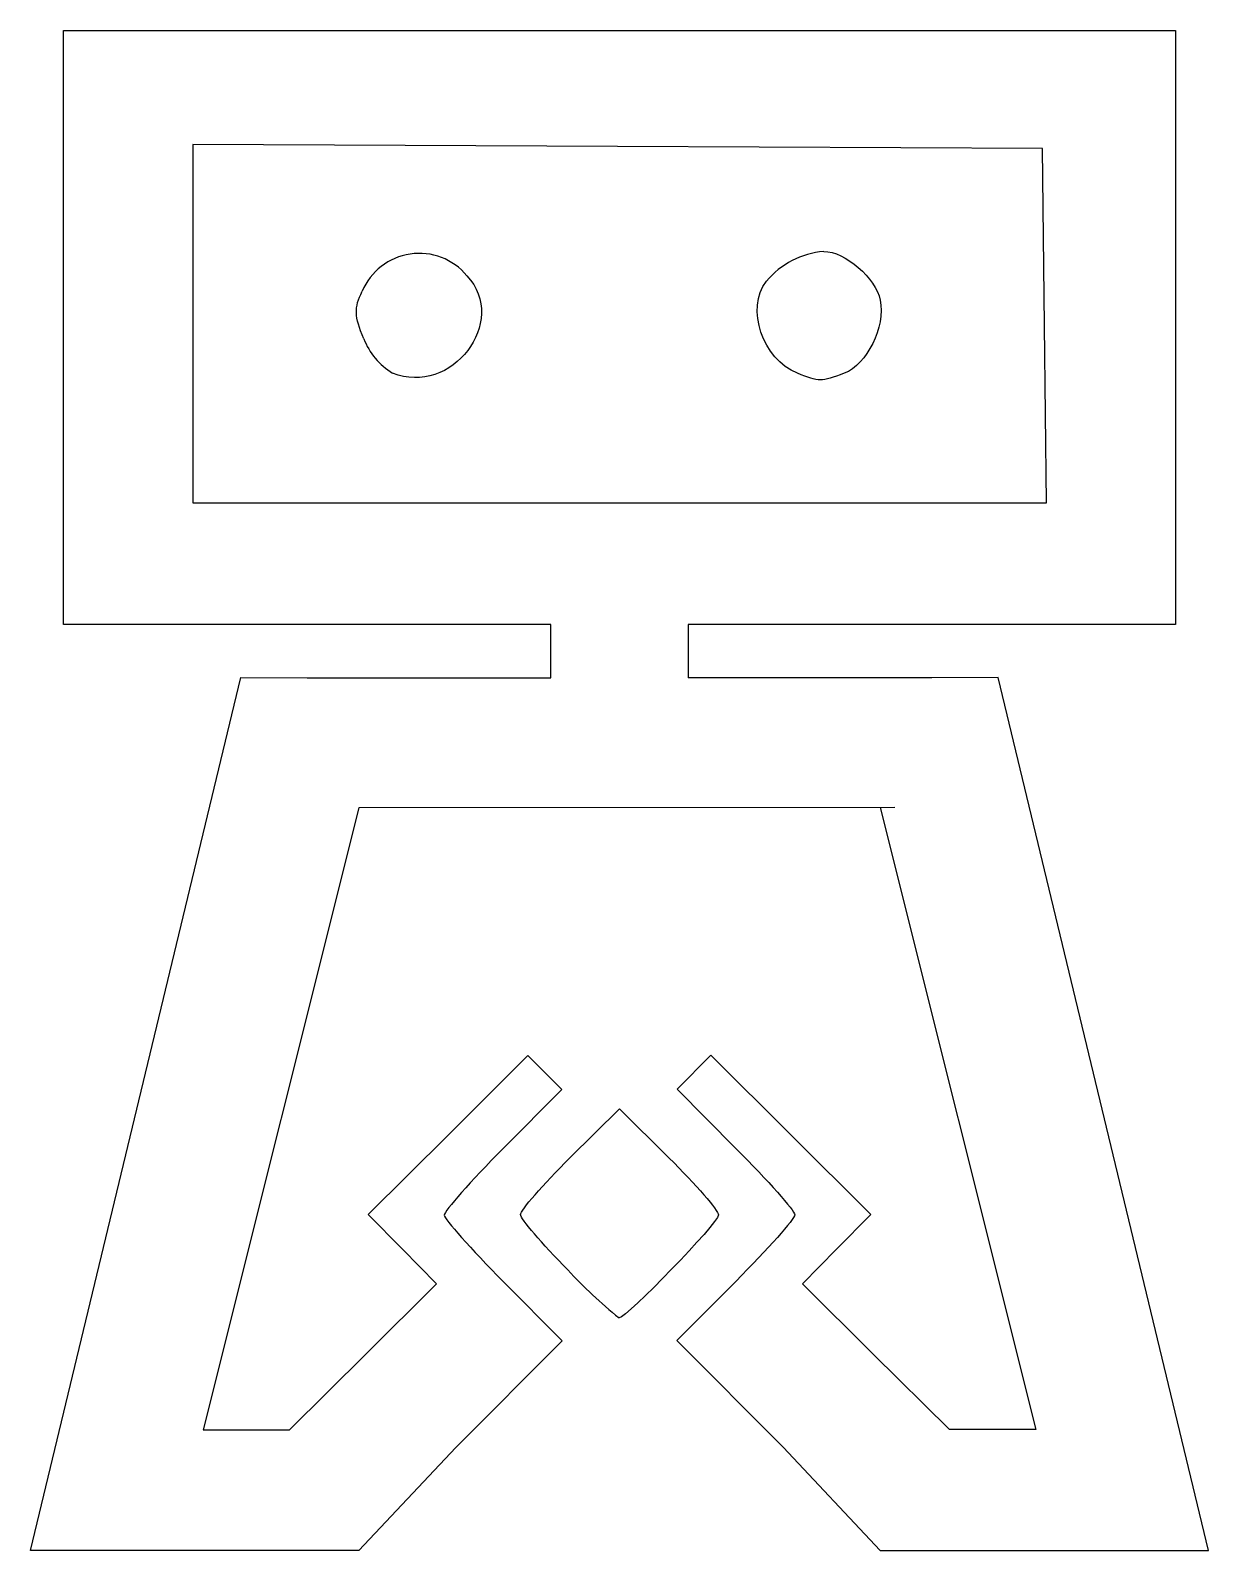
# Model space of a CAD drawing. Header units: millimetres. Extents: x 6 to 74.2, y -47 to 41.
import ezdxf

# ---------------------------------------------------------------- set-up
doc = ezdxf.new("R2010")
doc.units = ezdxf.units.MM
doc.layers.get('0').update_dxf_attribs({"lineweight": 25, "true_color": 0xffffff})

msp = doc.modelspace()

# ---------------------------------------------------------------- linework, layer by layer
for p, q in [((7.906, 23.804), (7.906, 41.002)), ((7.906, 41.002), (40.097, 41.002)), ((40.097, 41.002), (72.288, 41.002)), ((72.288, 41.002), (72.288, 23.804)), ((39.988, 34.278), (15.403, 34.392)), ((15.403, 34.392), (15.403, 24.025)), ((64.573, 34.164), (39.988, 34.278)), ((64.689, 23.911), (64.573, 34.164)), ((7.906, 6.606), (7.906, 23.804)), ((15.403, 24.025), (15.403, 13.659)), ((64.69, 23.911), (64.689, 23.911)), ((64.808, 13.659), (64.69, 23.911)), ((72.288, 23.804), (72.288, 6.606)), ((26.96, 21.167), (26.96, 21.167)), ((50.398, 21.152), (50.398, 21.152)), ((15.403, 13.659), (40.105, 13.659)), ((40.105, 13.659), (64.808, 13.659)), ((22.017, 6.606), (7.906, 6.606)), ((36.128, 6.606), (22.017, 6.606)), ((36.128, 5.063), (36.128, 6.606)), ((58.177, 6.606), (44.066, 6.606)), ((44.066, 6.606), (44.066, 5.069)), ((72.288, 6.606), (58.177, 6.606)), ((36.128, 3.519), (36.128, 5.063)), ((44.066, 5.069), (44.066, 3.532)), ((6, -47), (18.187, 3.533)), ((18.187, 3.533), (22.017, 3.519)), ((58.177, 3.532), (44.066, 3.532)), ((62.007, 3.545), (58.177, 3.532)), ((74.194, -46.988), (62.007, 3.545)), ((22.017, 3.519), (36.128, 3.519)), ((25, -4), (16, -40)), ((56.038, -3.988), (25, -4)), ((55.194, -3.988), (64.194, -39.988)), ((30.177, -22.943), (34.801, -18.334)), ((34.801, -18.334), (36.767, -20.3)), ((45.393, -18.322), (43.427, -20.288)), ((50.018, -22.931), (45.393, -18.322)), ((36.767, -20.3), (33.361, -23.727)), ((43.427, -20.288), (46.833, -23.714)), ((37.232, -24.263), (40.096, -21.423)), ((40.096, -21.423), (42.961, -24.263)), ((25.552, -27.552), (30.177, -22.943)), ((54.642, -27.539), (50.018, -22.931)), ((27.53, -29.559), (25.552, -27.552)), ((52.665, -29.547), (54.642, -27.539)), ((29.507, -31.567), (27.53, -29.559)), ((50.687, -31.555), (52.665, -29.547)), ((37.105, -30.756), (37.109, -30.756)), ((25.423, -35.634), (29.507, -31.567)), ((33.366, -31.426), (36.776, -34.856)), ((46.828, -31.414), (43.419, -34.844)), ((54.771, -35.622), (50.687, -31.555)), ((36.776, -34.856), (30.619, -41.026)), ((43.419, -34.844), (49.575, -41.014)), ((21, -40), (25.423, -35.634)), ((59.194, -39.988), (54.771, -35.622)), ((16, -40), (21, -40)), ((64.194, -39.988), (59.194, -39.988)), ((30.619, -41.026), (25, -47)), ((49.575, -41.014), (55.194, -46.988)), ((25, -47), (6, -47)), ((55.194, -46.988), (74.194, -46.988))]:
    msp.add_line(p, q)
for centre, radius, start, end in [((52.364, 23.304), 4.928, 95.21411, 139.78524), ((28.507, 24.51), 3.586, 39.68491, 157.18495), ((29.088, 24.648), 4.08, 201.48995, 238.55863), ((57.842, -11.516), 28.288, 222.85485, 231.07709)]:
    msp.add_arc(centre, radius, start, end)
for points in [[(51.916, 28.211), (53.137, 28.211), (54.95, 26.651), (55.19, 25.392)], [(31.267, 26.8), (33.722, 24.164), (30.362, 19.77), (26.96, 21.167)], [(50.398, 21.152), (48.374, 21.969), (47.386, 24.903), (48.601, 26.486)], [(25.292, 23.153), (24.747, 24.458), (24.731, 24.923), (25.201, 25.9)], [(55.19, 25.392), (55.491, 23.821), (54.422, 21.656), (53.098, 21.152)], [(53.098, 21.152), (51.763, 20.645), (51.655, 20.645), (50.398, 21.152)], [(33.361, -23.727), (31.488, -25.611), (29.957, -27.343), (29.957, -27.576)], [(46.833, -23.714), (48.707, -25.598), (50.238, -27.33), (50.238, -27.563)], [(34.366, -27.546), (34.366, -27.303), (35.655, -25.826), (37.232, -24.263)], [(42.961, -24.263), (44.537, -25.826), (45.827, -27.314), (45.827, -27.571)], [(29.957, -27.576), (29.957, -27.807), (31.491, -29.54), (33.366, -31.426)], [(37.109, -30.756), (35.6, -29.233), (34.366, -27.789), (34.366, -27.546)], [(45.827, -27.571), (45.827, -28.025), (40.51, -33.524), (40.07, -33.524)], [(50.238, -27.563), (50.238, -27.795), (48.703, -29.528), (46.828, -31.414)]]:
    msp.add_open_spline(points, degree=3)

doc.saveas('drawing.dxf')
